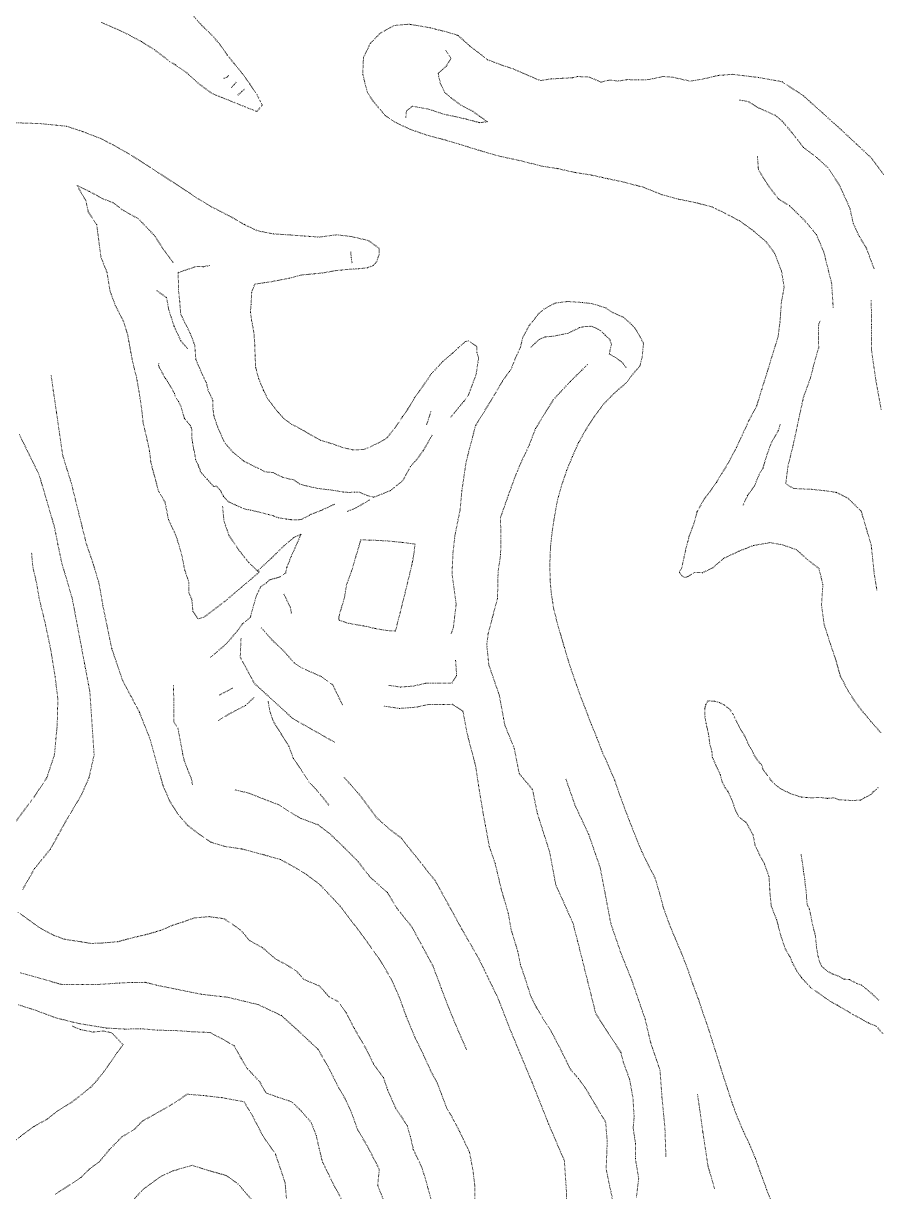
# Model space of a CAD drawing. Extents: x 682410 to 689460, y 7661803 to 7669124.
# Drawn here: x 686345.5 to 686586.2, y 7666439.8 to 7666769.3 of the extents above; entities that cross this region are included whole.
import ezdxf

# ---------------------------------------------------------------- set-up
doc = ezdxf.new("R2010")
doc.units = 0
doc.header["$MEASUREMENT"] = 0
doc.linetypes.add('DOT', pattern=[0.25, 0, -0.25])
doc.layers.add('02 TOE_Line', color=1, linetype='DOT', lineweight=20)

msp = doc.modelspace()

# ---------------------------------------------------------------- linework, layer by layer
at = {"layer": '02 TOE_Line'}
for points in [[(686393.34, 7666771.48, 3969.6), (686395.85, 7666768.69, 3969.56), (686398.65, 7666766, 3969.65), (686400.91, 7666763.39, 3969.65), (686402.98, 7666760.37, 3969.68), (686404.93, 7666757.99, 3969.72), (686407.23, 7666755.2, 3969.86), (686409.36, 7666752.19, 3969.99), (686411.35, 7666749.23, 3970.08), (686412.83, 7666746.27, 3970.12), (686411.37, 7666744.45, 3969.85), (686408.46, 7666745.58, 3969.73), (686405.25, 7666746.89, 3969.34), (686398.71, 7666749.51, 3968.22), (686395.03, 7666752.24, 3967.75), (686391.64, 7666755.29, 3967.32), (686388.32, 7666757.65, 3966.95), (686386.81, 7666758.51, 3966.75), (686382.41, 7666761.91, 3966.8), (686378.79, 7666764.16, 3965.71), (686373.59, 7666766.92, 3965.29), (686367.47, 7666769.62, 3965.02)], [(686588.19, 7666726.72, 3960.28), (686584.7, 7666731.36, 3960.3), (686580.45, 7666735.34, 3960.22), (686576.19, 7666739.32, 3960.14), (686570.89, 7666744.09, 3960.28), (686565.6, 7666748.85, 3960.41), (686559.53, 7666752.86, 3960.49), (686552.85, 7666754.06, 3960.92), (686545.5, 7666754.94, 3961.4), (686541.53, 7666754.63, 3962.34), (686537.05, 7666753.58, 3962.59), (686533.56, 7666753.02, 3962.78), (686528.56, 7666754.15, 3963.05), (686525.93, 7666754.33, 3963.22), (686521.93, 7666753.46, 3963.58), (686518.94, 7666753.35, 3963.72), (686516.03, 7666753.46, 3963.89), (686513.28, 7666753.05, 3964.08), (686510.93, 7666753.34, 3964.2), (686508.4, 7666752.76, 3964.4), (686505.08, 7666754.18, 3964.64), (686501.84, 7666754.31, 3964.86), (686500.42, 7666753.99, 3965.04), (686497.01, 7666753.78, 3965.17), (686494.42, 7666753.66, 3965.46), (686491.34, 7666753.17, 3965.58), (686486.67, 7666755.15, 3965.86), (686483.71, 7666756.48, 3965.96), (686480.46, 7666757.53, 3966.16), (686476.44, 7666759.05, 3966.39), (686473.94, 7666761, 3966.51), (686471.32, 7666763.01, 3966.68), (686468.09, 7666765.93, 3966.84), (686465.18, 7666766.81, 3967.42), (686460.26, 7666768.08, 3967.6), (686454.28, 7666769.08, 3968.07), (686450.09, 7666768.72, 3968.51), (686446.17, 7666766.57, 3969.15), (686443.31, 7666763.62, 3969.65), (686441.41, 7666759.63, 3970), (686441.22, 7666754.94, 3970.45), (686442.53, 7666749.79, 3970.81), (686444.12, 7666747.4, 3971.03), (686447.55, 7666743.31, 3971.38), (686450.3, 7666741.46, 3971.56), (686454.55, 7666739.44, 3972.05), (686459.34, 7666737.77, 3972.47), (686464.12, 7666736.53, 3972.93), (686468.64, 7666735.17, 3973.3), (686474.33, 7666733.41, 3973.88), (686480.36, 7666731.72, 3974.52), (686485.54, 7666730.61, 3974.98), (686491.87, 7666729.02, 3975.65), (686496.23, 7666728.35, 3976.07), (686500.85, 7666727.3, 3976.56), (686505.74, 7666726.53, 3977), (686510.33, 7666725.51, 3977.44), (686514.94, 7666724.53, 3977.89), (686520.34, 7666723.11, 3978.42), (686525.8, 7666720.93, 3978.99), (686530.29, 7666719.73, 3979.24), (686535.2, 7666718.74, 3979.83), (686539.79, 7666717.52, 3980.22), (686543.28, 7666715.84, 3980.43), (686547.4, 7666713.68, 3980.75), (686551.55, 7666710.72, 3981.12), (686555.05, 7666707.67, 3981.54), (686557.44, 7666704.5, 3981.69), (686559.39, 7666699.36, 3981.96), (686560.12, 7666694.89, 3982.09), (686559.34, 7666690.64, 3982.4), (686558.95, 7666685.17, 3982.62), (686558.38, 7666680.81, 3982.72), (686556.49, 7666674.76, 3983.18), (686555.19, 7666670.46, 3983.39), (686553.78, 7666666.02, 3983.72), (686552.37, 7666661.41, 3984.02), (686550.19, 7666657.32, 3984.37), (686548.48, 7666653.58, 3984.55), (686546.59, 7666649.54, 3984.89), (686544.27, 7666645.15, 3985.31), (686542.55, 7666642.37, 3985.5), (686540.99, 7666639.83, 3985.75), (686539.2, 7666637.23, 3986.24), (686537.71, 7666635.37, 3986.46), (686535.55, 7666631.58, 3986.88), (686534.61, 7666628.14, 3987.21), (686533.28, 7666624.57, 3987.57), (686532.31, 7666620.76, 3987.94), (686531.27, 7666615.91, 3988.4), (686530.56, 7666614.42, 3988.56), (686531.13, 7666613.57, 3988.65), (686532.13, 7666613.04, 3988.76), (686533.02, 7666613.31, 3988.95), (686534.84, 7666614.41, 3989.37), (686537.11, 7666614.37, 3989.57), (686539.99, 7666615.77, 3989.77), (686543.1, 7666618.42, 3989.8), (686547.44, 7666620.48, 3990.21), (686551.53, 7666622.06, 3990.31), (686556.11, 7666622.84, 3990.17), (686559.52, 7666622.27, 3990.16), (686563.57, 7666620.86, 3990.34), (686566.86, 7666617.94, 3990.55), (686569.93, 7666615.56, 3990.68), (686571.04, 7666611.04, 3990.75), (686570.66, 7666605.12, 3990.82), (686571.42, 7666599.7, 3990.77), (686573.01, 7666594.77, 3990.92), (686574.63, 7666589.95, 3990.44), (686575.98, 7666585.18, 3990.28), (686578.43, 7666580.54, 3990.23), (686581.21, 7666576.49, 3990.17), (686584.61, 7666572.41, 3990.15), (686587.43, 7666569.21, 3990.35)], [(686464.65, 7666761.76, 3969.81), (686466.11, 7666759.44, 3970.47), (686464.73, 7666757.18, 3970.57), (686462.49, 7666755.22, 3971.13), (686463.07, 7666752.47, 3972.41), (686464.34, 7666749.86, 3972.38), (686466.37, 7666748.14, 3972.5), (686468.93, 7666746.23, 3972.82), (686472.27, 7666744.51, 3973.56), (686474.13, 7666743.12, 3973.53), (686476.43, 7666741.59, 3973.75), (686474.19, 7666741.3, 3973.21), (686470.88, 7666742.19, 3973.2), (686467.22, 7666743.04, 3973.39), (686464.15, 7666743.68, 3972.82), (686459.86, 7666745.1, 3972.59), (686455.2, 7666745.95, 3972.8), (686453.69, 7666744.78, 3972.97), (686453.5, 7666744.23, 3972.87), (686453.38, 7666742.71, 3973.11)], [(686402.02, 7666753.78, 3971.32), (686403.07, 7666754.25, 3971.44), (686403.39, 7666754.72, 3971.43)], [(686405.48, 7666752.69, 3971.15), (686404.93, 7666752.01, 3971.03), (686404.16, 7666751.16, 3970.94)], [(686407.98, 7666750.87, 3970.86), (686407.11, 7666750.1, 3970.74), (686405.93, 7666749.04, 3970.68)], [(686585.52, 7666700.06, 3970.55), (686583.23, 7666706.1, 3970.52), (686581.29, 7666709.26, 3970.48), (686579.58, 7666712.96, 3970.44), (686578.72, 7666717.03, 3970.4), (686577.57, 7666719.58, 3970.06), (686575.72, 7666723.66, 3969.93), (686572.48, 7666728.59, 3970), (686569.28, 7666731.5, 3969.98), (686565.58, 7666734.32, 3970.05), (686562.17, 7666738.67, 3969.98), (686559.57, 7666741.75, 3969.87), (686557.6, 7666743.38, 3969.85), (686552.93, 7666745.44, 3970.31), (686549.96, 7666747.29, 3970.26), (686547.38, 7666747.7, 3970.39)], [(686466.03, 7666658.23, 3972.82), (686469.74, 7666662.7, 3973.1), (686471.07, 7666664.54, 3973.39), (686473.21, 7666670.33, 3974.08), (686473.9, 7666674.95, 3974.49), (686473.44, 7666676.51, 3974.41), (686473.42, 7666678.19, 3974.67), (686471.03, 7666679.78, 3974.63), (686470.15, 7666679.54, 3974.68), (686468.14, 7666677.79, 3974.51), (686466.55, 7666676.29, 3974.48), (686463.78, 7666673.92, 3974.49), (686460.63, 7666670.52, 3974.61), (686457.32, 7666665.75, 3974.37), (686455.81, 7666663.65, 3974.46), (686453.94, 7666660.48, 3974.55), (686452.4, 7666658.3, 3974.8), (686450.44, 7666655.44, 3974.8), (686448.24, 7666652.58, 3974.73), (686447.47, 7666651.97, 3974.82), (686444.67, 7666650.48, 3975.03), (686441.53, 7666649.09, 3975.11), (686438.36, 7666649.04, 3975.08), (686435.56, 7666649.66, 3975.28), (686432.54, 7666650.74, 3975.05), (686429.4, 7666651.68, 3975.06), (686426.58, 7666653.22, 3975.05), (686424.32, 7666654.55, 3975.04), (686421.22, 7666656.21, 3975.19), (686418.91, 7666657.9, 3975.25), (686417.35, 7666659.6, 3975.2), (686414.35, 7666663.49, 3975.15), (686413.2, 7666665.83, 3975.29), (686411.82, 7666669.23, 3975.42), (686410.99, 7666672.34, 3975.61), (686410.84, 7666675.6, 3975.42), (686410.75, 7666678.75, 3975.48), (686410.51, 7666682.02, 3975.38), (686409.86, 7666685.55, 3975.3), (686409.53, 7666687.82, 3975.52), (686409.7, 7666690.13, 3975.46), (686409.88, 7666693.51, 3975.51), (686410.74, 7666695.77, 3975.67), (686413.61, 7666696.18, 3975.43), (686415.67, 7666696.49, 3975.26), (686417.97, 7666696.95, 3975.07), (686420.57, 7666697.45, 3974.81), (686423.84, 7666698.33, 3974.66), (686426.16, 7666698.54, 3974.42), (686429.97, 7666698.93, 3974.17), (686433.43, 7666699.55, 3974.07), (686436.99, 7666699.93, 3973.85), (686439.99, 7666700.1, 3973.78), (686442.56, 7666700.37, 3973.51), (686444.26, 7666701.08, 3973.45), (686445.16, 7666702.17, 3973.73), (686445.82, 7666704.12, 3973.52), (686445.83, 7666705.85, 3973.44), (686442.76, 7666708.08, 3973), (686438.06, 7666709.17, 3972.5), (686433.88, 7666709.68, 3972.14), (686429.03, 7666709.03, 3971.63), (686424.67, 7666709.34, 3971.29), (686420.69, 7666709.63, 3971), (686415.91, 7666709.94, 3970.65), (686411.41, 7666710.84, 3970.26), (686407.71, 7666712.62, 3970.04), (686404.27, 7666714.62, 3969.79), (686398.33, 7666717.68, 3969.18), (686394.72, 7666719.87, 3968.89), (686389.83, 7666723.12, 3968.31), (686386.34, 7666725.38, 3967.97), (686381.14, 7666728.78, 3967.33), (686376.33, 7666731.85, 3966.56), (686371.8, 7666734.47, 3966), (686367.52, 7666736.74, 3965.56), (686362.15, 7666738.81, 3964.96), (686357.64, 7666740.3, 3964.44), (686350.25, 7666741.04, 3963.58), (686343.52, 7666741.27, 3962.66)], [(686552.59, 7666731.85, 3979.89), (686552.85, 7666728.05, 3980.06), (686555.49, 7666723.76, 3980.28), (686558.53, 7666719.8, 3980.49), (686561.67, 7666717.85, 3980.49), (686565.72, 7666713.89, 3980.57), (686569.2, 7666709.77, 3980.59), (686571.31, 7666704.81, 3981.05), (686573.52, 7666695.94, 3981.16), (686573.95, 7666689.21, 3981.12)], [(686387.71, 7666701.88, 3965.44), (686385, 7666705.55, 3965.28), (686382.5, 7666709.39, 3964.74), (686377.95, 7666714.17, 3963.17), (686373.36, 7666716.71, 3961.74), (686370.82, 7666718.73, 3960.89), (686367.89, 7666719.83, 3961.33), (686364.06, 7666721.93, 3961.71), (686360.61, 7666723.55, 3962.14), (686363.09, 7666719.31, 3961.77), (686363.76, 7666716.17, 3961.21), (686366.14, 7666712.57, 3960.99), (686367.34, 7666703.44, 3961.73), (686369.06, 7666699.01, 3962.59), (686369.91, 7666693.79, 3962.72), (686371.39, 7666689.78, 3962.82), (686373.79, 7666685.11, 3963.55), (686374.91, 7666681.35, 3964.22), (686376.23, 7666674.03, 3964.47), (686377.41, 7666669.32, 3964.68), (686378.2, 7666664.76, 3965.52), (686378.83, 7666660.55, 3965.1), (686379.26, 7666656.53, 3965.8), (686380.19, 7666652.73, 3965.83), (686381.07, 7666648.56, 3965.65), (686381.47, 7666645.21, 3966.08), (686382.6, 7666641.09, 3965.82), (686383.59, 7666637.35, 3966.07), (686385.42, 7666634.28, 3965.13), (686386.39, 7666629.38, 3964.75), (686388.58, 7666624.66, 3965.14), (686390.09, 7666619.6, 3965.53), (686391.01, 7666615.01, 3965.19), (686392.15, 7666611.68, 3964.63), (686392.1, 7666608.89, 3964.55), (686393, 7666606.74, 3964.79), (686393.29, 7666603.54, 3965.07), (686394.69, 7666601.38, 3965.3), (686396.42, 7666601.79, 3965.35), (686402.14, 7666606.18, 3965.79), (686402.13, 7666606.14, 3965.79), (686407.06, 7666610.31, 3966.24), (686411.95, 7666614.5, 3966.86), (686411.52, 7666614.85, 3965.97), (686415.58, 7666618.59, 3966.29), (686418.62, 7666621.61, 3966.54), (686421.65, 7666624.22, 3966.77), (686423.8, 7666625.22, 3966.91)], [(686438.19, 7666701.79, 3974.8), (686437.95, 7666703.4, 3974.44), (686437.82, 7666705.01, 3974.21)], [(686397.97, 7666701.04, 3970.51), (686396.33, 7666700.68, 3969.65), (686394.18, 7666700.73, 3968.41), (686391.42, 7666699.8, 3967.02), (686389.15, 7666699, 3965.86), (686389.22, 7666694.14, 3965.9), (686389.53, 7666691.26, 3966.22), (686389.86, 7666687.25, 3966.22), (686392.61, 7666681.7, 3967.11), (686393.82, 7666678.49, 3967.64), (686394.12, 7666674.5, 3968.01), (686395.93, 7666670.28, 3969.06), (686397.1, 7666667.93, 3969.6), (686397.54, 7666665.91, 3969.7), (686398.92, 7666662.99, 3969.27), (686398.96, 7666660.59, 3969.16), (686399.2, 7666658.62, 3969.02), (686400.26, 7666655.51, 3968.69), (686402.17, 7666651.13, 3968.38), (686404.5, 7666648.45, 3968.33), (686407.58, 7666645.88, 3968.49), (686410.45, 7666644.42, 3968.77), (686412.63, 7666643.4, 3968.92), (686413.62, 7666642.84, 3968.81), (686415.98, 7666642.59, 3969.14), (686418.54, 7666641.29, 3969.25), (686421.86, 7666640.49, 3969.48), (686423.47, 7666639.34, 3969.67), (686425.39, 7666638.84, 3969.86), (686428.54, 7666638.14, 3970.26), (686432.95, 7666637.59, 3971.08), (686435.89, 7666637.11, 3972.04), (686437.38, 7666637.01, 3972.44), (686439.02, 7666637.07, 3972.93), (686440.23, 7666637.1, 3973.34), (686442.47, 7666636.11, 3973.2), (686444.33, 7666635.65, 3972.41), (686449.06, 7666637.53, 3972.29), (686452.57, 7666640.42, 3972.17), (686454.66, 7666644.3, 3972.06), (686456.53, 7666646.41, 3971.93), (686458.3, 7666648.86, 3971.96), (686459.52, 7666650.91, 3972.1), (686460.83, 7666653.25, 3972.29)], [(686383.12, 7666693.92, 3964.56), (686385.87, 7666691.96, 3965.45), (686386.45, 7666688.65, 3965.56), (686388.01, 7666683.79, 3965.78), (686389.9, 7666679.74, 3966.29), (686391.93, 7666677.4, 3967.14)], [(686556.61, 7666436.64, 4006.41), (686555.17, 7666440.4, 4006.05), (686553.57, 7666444.78, 4005.62), (686552.03, 7666449.09, 4005.14), (686550.35, 7666453.14, 4004.67), (686548.57, 7666456.88, 4004.23), (686546.78, 7666461.11, 4003.79), (686545.41, 7666464.91, 4003.4), (686544.04, 7666469.05, 4003), (686542.63, 7666473.39, 4002.6), (686541.35, 7666477.52, 4002.24), (686539.97, 7666481.86, 4001.86), (686538.63, 7666486.15, 4001.52), (686537.22, 7666490.19, 4001.07), (686535.86, 7666494.26, 4000.67), (686534.32, 7666498.42, 4000.22), (686532.83, 7666502.74, 3999.79), (686531.16, 7666507.01, 3999.3), (686529.32, 7666511.34, 3998.74), (686527.58, 7666515.62, 3998.21), (686526.04, 7666519.89, 3997.67), (686525, 7666523.87, 3997.3), (686523.72, 7666528.18, 3996.87), (686521.67, 7666532.16, 3996.36), (686519.88, 7666535.84, 3995.93), (686518.16, 7666540.06, 3995.39), (686516.45, 7666544.39, 3994.86), (686515, 7666548.21, 3994.42), (686513.61, 7666552.02, 3994.02), (686512.3, 7666555.84, 3993.62), (686510.53, 7666559.97, 3993.22), (686508.69, 7666564.05, 3992.79), (686507.23, 7666567.91, 3992.46), (686505.67, 7666571.67, 3992.09), (686504.18, 7666575.61, 3991.68), (686502.65, 7666579.57, 3991.26), (686501.25, 7666583.53, 3990.93), (686499.75, 7666587.82, 3990.59), (686498.42, 7666592.21, 3990.26), (686497.26, 7666596.18, 3989.89), (686496.1, 7666600.18, 3989.53), (686495.1, 7666604.18, 3989.19), (686494.43, 7666608.34, 3988.83), (686494.07, 7666612.4, 3988.5), (686494.02, 7666617.04, 3988.08), (686494.19, 7666621.69, 3987.75), (686494.64, 7666625.83, 3987.46), (686495.29, 7666630.07, 3987.13), (686496.08, 7666634.46, 3986.75), (686497.26, 7666638.79, 3986.36), (686498.75, 7666643.18, 3985.93), (686500.37, 7666647.16, 3985.53), (686502.13, 7666651.09, 3985.12), (686504.09, 7666654.59, 3984.83), (686506.52, 7666658.35, 3984.48), (686509.29, 7666662.06, 3984.05), (686512.45, 7666665.25, 3983.73), (686515.89, 7666668.18, 3983.37), (686516.98, 7666669.86, 3983.03), (686519.42, 7666672.7, 3982.41), (686520.05, 7666675.01, 3982.01), (686520.43, 7666679.07, 3981.34), (686519.48, 7666680.86, 3981), (686518.1, 7666683.24, 3980.54), (686516.66, 7666684.76, 3980.19), (686514.73, 7666686.41, 3979.87), (686511.6, 7666687.81, 3979.44), (686509.77, 7666689.03, 3979.16), (686506.1, 7666690.24, 3978.67), (686503.11, 7666690.58, 3978.29), (686499.1, 7666690.87, 3977.79), (686495.52, 7666690.43, 3977.34), (686492.43, 7666688.77, 3976.9), (686490.94, 7666687.53, 3976.66), (686488.17, 7666684.06, 3976.11), (686486.4, 7666680.77, 3975.64), (686485.69, 7666677.95, 3975.66), (686484.24, 7666674.73, 3975.21), (686483.2, 7666672.1, 3975.15), (686482.58, 7666671.1, 3974.58), (686480.6, 7666668.33, 3974.48), (686477.6, 7666663.24, 3973.75), (686473.05, 7666655.87, 3972.6), (686470.37, 7666645.61, 3972.42), (686469.19, 7666637.49, 3972.66), (686468.67, 7666631.99, 3972.32), (686467.23, 7666624.94, 3972.57), (686466.65, 7666619.73, 3972.5), (686466.41, 7666614.03, 3972.75), (686466.97, 7666609.86, 3972.61), (686467.57, 7666605.51, 3972.72), (686466.79, 7666598.87, 3972.62), (686466.11, 7666597.01, 3972.57)], [(686587.49, 7666660.44, 3971.05), (686585.98, 7666668.73, 3971.18), (686584.76, 7666677.2, 3971.4), (686584.79, 7666684.39, 3971.88), (686584.68, 7666691.12, 3972.1)], [(686488.63, 7666677.96, 3976.47), (686491.01, 7666680.18, 3976.52), (686492.74, 7666680.88, 3976.34), (686495.13, 7666681.09, 3976.52), (686499.18, 7666681.92, 3977.46), (686502.48, 7666683.54, 3978.23), (686503.93, 7666683.79, 3978.82), (686505.6, 7666683.88, 3979.58), (686506.8, 7666683.46, 3980.11), (686508.3, 7666682.68, 3980.58), (686509.72, 7666681.28, 3981.15), (686510.96, 7666680.08, 3982.16), (686511.38, 7666678.79, 3982.77), (686510.76, 7666676.08, 3983.21), (686512.13, 7666675.3, 3983.85), (686514.38, 7666673.74, 3984.23), (686515.51, 7666672.29, 3984.43)], [(686586.28, 7666609.45, 3980.09), (686585.55, 7666613.92, 3980.06), (686585.12, 7666618.01, 3980.07), (686584.7, 7666622.09, 3980.07), (686583.28, 7666626.89, 3980.06), (686581.87, 7666631.69, 3980.05), (686578.15, 7666635.37, 3978.74), (686574.83, 7666637.03, 3979.22), (686571.46, 7666637.5, 3980.25), (686567.72, 7666637.9, 3980.79), (686565.49, 7666637.98, 3981.31), (686562.72, 7666638.13, 3981.88), (686560.56, 7666639.44, 3981.79), (686561.19, 7666644.36, 3981.71), (686562.64, 7666650.3, 3981.6), (686563.47, 7666654.11, 3981.41), (686564.69, 7666659.81, 3981.37), (686565.57, 7666663.85, 3981.29), (686567.57, 7666669.38, 3981.62), (686568.56, 7666673.36, 3981.43), (686569.86, 7666677.83, 3981.57), (686569.84, 7666681.41, 3981.47), (686569.83, 7666684.19, 3981.56), (686570.32, 7666685.53, 3981.53)], [(686383.65, 7666673.34, 3963.42), (686383.62, 7666672.88, 3963.33), (686383.78, 7666672.27, 3963.35), (686385.53, 7666669.15, 3964.14), (686385.64, 7666669.02, 3964.17), (686386.1, 7666668.33, 3964.28), (686386.43, 7666667.78, 3964.33), (686387.74, 7666665.59, 3964.54), (686388.11, 7666664.89, 3964.61), (686388.26, 7666664.24, 3964.54), (686388.27, 7666664.22, 3964.54), (686389.26, 7666662.61, 3964.79), (686389.68, 7666661.71, 3964.93), (686389.98, 7666661.13, 3965.03), (686390.17, 7666660.46, 3965.05), (686390.74, 7666658.5, 3965.1), (686390.87, 7666658.03, 3965.1), (686390.93, 7666657.88, 3965.1), (686392.49, 7666655.94, 3965.56), (686392.62, 7666655.78, 3965.6), (686392.78, 7666655.36, 3965.58), (686392.96, 7666654.79, 3965.53), (686392.95, 7666652.63, 3965.38), (686393.05, 7666652.02, 3965.4), (686393.18, 7666651.14, 3965.44), (686393.5, 7666649.24, 3965.52), (686393.7, 7666648.56, 3965.61), (686393.71, 7666648.5, 3965.61), (686394.08, 7666646.17, 3965.69), (686394.77, 7666644.77, 3965.73), (686394.8, 7666644.69, 3965.73), (686395.01, 7666644.09, 3965.69), (686395.31, 7666643.54, 3965.72), (686395.34, 7666643.23, 3965.65), (686395.37, 7666642.88, 3965.57), (686397.36, 7666640.67, 3966.21), (686399.06, 7666638.78, 3966.76), (686399.3, 7666638.71, 3966.81), (686399.99, 7666638.82, 3967.14), (686400.17, 7666638.6, 3967.08), (686401.1, 7666637.47, 3966.75), (686401.39, 7666636.94, 3966.64), (686401.7, 7666636.32, 3966.5), (686401.95, 7666635.82, 3966.39), (686403.42, 7666634.31, 3966.41), (686403.48, 7666634.28, 3966.42), (686404.48, 7666633.84, 3966.49), (686405.2, 7666633.5, 3966.52), (686405.64, 7666633.3, 3966.55), (686407.46, 7666632.49, 3966.66), (686407.72, 7666632.37, 3966.68), (686409.62, 7666631.99, 3966.8), (686409.67, 7666631.98, 3966.8), (686410.85, 7666631.73, 3966.86), (686411.7, 7666631.53, 3966.9), (686412.07, 7666631.45, 3966.92), (686413.81, 7666630.98, 3967), (686414.6, 7666630.77, 3967.04), (686415.3, 7666630.58, 3967.06), (686416, 7666630.39, 3967.1), (686417.33, 7666629.87, 3967.15), (686417.41, 7666629.86, 3967.15), (686417.56, 7666629.83, 3967.15), (686419.71, 7666629.51, 3967.25), (686420.95, 7666629.33, 3967.31), (686421.13, 7666629.29, 3967.31), (686422.6, 7666629.24, 3967.5), (686423.9, 7666629.39, 3967.69), (686426.21, 7666630.57, 3968.72), (686426.48, 7666630.79, 3968.91), (686426.55, 7666630.82, 3968.93), (686428.56, 7666631.55, 3969.6), (686429.47, 7666631.94, 3969.9), (686429.87, 7666632.1, 3970.01), (686432.84, 7666633.51, 3971.06), (686433.44, 7666633.76, 3971.24)], [(686504.64, 7666673.08, 3980.41), (686499.79, 7666668.32, 3980.67), (686494.99, 7666663.16, 3980.94), (686489.96, 7666655.01, 3980.88), (686488.17, 7666650.3, 3980.85), (686486.08, 7666645.89, 3980.83), (686484.37, 7666641.91, 3980.69), (686482.27, 7666636.14, 3980.5), (686480.08, 7666629.91, 3980.3), (686480.18, 7666625.29, 3980.33), (686480.12, 7666619.49, 3980.5), (686479.4, 7666614.64, 3980.65), (686479.24, 7666607.1, 3980.52), (686476.61, 7666597.26, 3980.26), (686476.2, 7666594.11, 3979.93), (686476.8, 7666588.3, 3979.91), (686479.75, 7666579.83, 3980.23), (686481.3, 7666571.37, 3980.1), (686483.96, 7666564.82, 3980.18), (686485.36, 7666557.73, 3979.91), (686489.12, 7666553.19, 3980.49), (686490.49, 7666546.45, 3980.57), (686492.22, 7666541.03, 3980.78), (686493.95, 7666535.6, 3980.99), (686495.68, 7666526.33, 3980.77), (686498.11, 7666520.9, 3980.66), (686500.55, 7666515.48, 3980.56), (686501.89, 7666510.21, 3980.72), (686503.22, 7666504.94, 3980.87), (686505.1, 7666497.44, 3980.9), (686506.98, 7666489.94, 3980.92), (686510.53, 7666484.47, 3980.86), (686514.07, 7666479, 3980.79), (686514.74, 7666476.3, 3980.28), (686516.52, 7666471.41, 3980.49), (686517.45, 7666466.23, 3980.49), (686517.78, 7666460.9, 3980.5), (686517.53, 7666457.71, 3980.6), (686518.16, 7666453.41, 3980.73), (686518.14, 7666449.11, 3981.03), (686519.08, 7666443.55, 3981.13), (686518.43, 7666438.22, 3981.24)], [(686472.81, 7666435.77, 3940.13), (686472.84, 7666441.39, 3940.25), (686472.29, 7666445.94, 3940.29), (686471.34, 7666450.89, 3940.38), (686468.54, 7666456.76, 3940.24), (686466.4, 7666460.83, 3940.37), (686464.87, 7666463.43, 3940.45), (686463.88, 7666466.06, 3940.55), (686462.24, 7666470.46, 3940.55), (686460.44, 7666473.73, 3940.69), (686458.39, 7666478.3, 3940.66), (686455.97, 7666483.24, 3940.52), (686453.45, 7666489.28, 3940.32), (686451.68, 7666494.21, 3940.36), (686449.32, 7666499.59, 3940.31), (686446.23, 7666504.91, 3940.23), (686442.63, 7666509.95, 3940.23), (686438.98, 7666514.9, 3940.16), (686434.84, 7666520.33, 3940.23), (686428.85, 7666526.66, 3940.18), (686425.2, 7666529.35, 3940.24), (686421.76, 7666531.39, 3940.3), (686418.05, 7666533.46, 3940.29), (686415.55, 7666534.13, 3940.29), (686413.27, 7666534.81, 3940.88), (686407.05, 7666536.45, 3941.06), (686402.23, 7666537.17, 3941.18), (686398.33, 7666538.36, 3941.3), (686394.17, 7666541.23, 3941.3), (686391.72, 7666543.19, 3940.85), (686388.99, 7666546.36, 3940.73), (686386.72, 7666550, 3940.61), (686384.88, 7666554.31, 3940.42), (686383.5, 7666559.08, 3940.22), (686382.37, 7666563.22, 3940.21), (686381.24, 7666567.35, 3940.19), (686378.2, 7666575.01, 3940.87), (686375.84, 7666579.45, 3941.08), (686373.49, 7666583.89, 3941.29), (686371.93, 7666588.45, 3941.46), (686370.38, 7666593.01, 3941.62), (686369.13, 7666599.05, 3942.01), (686367.89, 7666605.1, 3942.4), (686366.81, 7666611.35, 3942.41), (686365.02, 7666617.3, 3942.41), (686363.2, 7666622.63, 3942.24), (686361.91, 7666627.78, 3942.06), (686360.47, 7666633.63, 3941.88), (686359.03, 7666639.47, 3941.7), (686357.79, 7666643.44, 3941.62), (686356.56, 7666647.4, 3941.54), (686355.46, 7666655, 3942.13), (686354.36, 7666662.59, 3942.71), (686353.26, 7666670.18, 3943.3)], [(686460.44, 7666659.79, 3972.6), (686459.22, 7666656.08, 3973.3)], [(686548.52, 7666633.39, 3984.87), (686549.79, 7666636.14, 3984.68), (686551.77, 7666638.91, 3984.4), (686552.97, 7666641.9, 3984.3), (686554.13, 7666643.81, 3984.42), (686555.23, 7666647.61, 3984.48), (686556.48, 7666650.95, 3984.5), (686558.49, 7666654.5, 3984.46), (686559.03, 7666656.47, 3984.61)], [(686344.33, 7666653.33, 3930.11), (686347.12, 7666647.64, 3930.11), (686349.92, 7666641.94, 3930.12), (686352.03, 7666634.73, 3930.12), (686354.15, 7666627.53, 3930.13), (686355.22, 7666622.29, 3930.13), (686356.3, 7666617.06, 3930.13), (686357.77, 7666612.11, 3930.14), (686359.23, 7666607.16, 3930.14), (686360.48, 7666600.56, 3930.13), (686361.73, 7666593.96, 3930.12), (686362.98, 7666587.35, 3930.11), (686364.22, 7666580.75, 3930.1), (686364.62, 7666574.83, 3930.09), (686365.02, 7666568.9, 3930.08), (686365.42, 7666562.98, 3930.07), (686363.99, 7666556.6, 3930.07), (686361.69, 7666551.43, 3930.11), (686359.48, 7666547.71, 3930.14), (686357.28, 7666543.99, 3930.17), (686355.19, 7666540.2, 3930.2), (686353.1, 7666536.41, 3930.23), (686348.61, 7666530.91, 3930.28), (686345.2, 7666524.93, 3930.33)], [(686436.9, 7666631.65, 3972.42), (686439.46, 7666632.72, 3972.56), (686443.12, 7666634.9, 3972.45)], [(686401.66, 7666633.08, 3966.31), (686402.07, 7666628.89, 3966.06), (686403.51, 7666624.77, 3966.06), (686406.58, 7666620.32, 3965.98), (686409.06, 7666617.23, 3965.92), (686411.52, 7666614.85, 3965.97)], [(686423.8, 7666625.22, 3966.91), (686421.02, 7666618.94, 3966.83), (686419.76, 7666615.79, 3966.88), (686419.47, 7666614.31, 3966.95), (686417.86, 7666613.17, 3966.96), (686414.92, 7666612.34, 3967.69), (686414.01, 7666611.46, 3967.78), (686412.5, 7666610.49, 3967.72), (686411.12, 7666607.76, 3966.81), (686410.77, 7666606.43, 3966.17), (686410.1, 7666604.11, 3965.13), (686409.52, 7666601.78, 3964.23), (686407.26, 7666599.94, 3964.04), (686406.2, 7666598.41, 3963.84), (686402.85, 7666594.42, 3963.22), (686398.3, 7666590.5, 3962.55)], [(686301.61, 7666527.54, 3919.73), (686311.21, 7666531.36, 3920.39), (686313.91, 7666531.61, 3920.25), (686320.45, 7666533.21, 3920.38), (686323.62, 7666533.34, 3920.45), (686329.49, 7666535.53, 3920.61), (686333.37, 7666538.03, 3920.73), (686338.08, 7666540.66, 3920.88), (686342.35, 7666542.86, 3921.01), (686348.51, 7666551.15, 3920.72), (686352.08, 7666556.55, 3920.68), (686354.23, 7666563.02, 3920.66), (686355.01, 7666571.46, 3920.63), (686355.18, 7666578.77, 3920.57), (686354.4, 7666585.12, 3920.88), (686353.13, 7666592.92, 3921.03), (686351.6, 7666600.18, 3921.1), (686349.93, 7666607.01, 3920.88), (686349.17, 7666611.53, 3921.07), (686348.13, 7666615.91, 3921.25), (686347.79, 7666619.83, 3921.31)], [(686421.07, 7666602.93, 3969.88), (686420.84, 7666604.44, 3969.21), (686418.92, 7666608.44, 3968.04)], [(686435.48, 7666577.12, 3966.6), (686432.73, 7666582.74, 3966.58), (686429.52, 7666585.05, 3966.22), (686424.07, 7666587.5, 3965.53), (686421.83, 7666588.93, 3965.28), (686419.03, 7666592.16, 3964.85), (686415.67, 7666595.36, 3964.46), (686412.56, 7666598.85, 3964.11)], [(686433.25, 7666566.55, 3961.97), (686421.46, 7666573.23, 3962), (686410.61, 7666583.17, 3962.39), (686406.65, 7666590.56, 3963.18), (686406.88, 7666596.05, 3963.7)], [(686448.62, 7666582.59, 3970.76), (686451.82, 7666582.11, 3970.75), (686455.42, 7666582.38, 3970.75), (686459.06, 7666583.19, 3970.74), (686463.17, 7666583.17, 3970.73), (686466.36, 7666583.24, 3970.72), (686467.7, 7666585.36, 3970.83), (686467.42, 7666589.68, 3970.79)], [(686387.86, 7666582.52, 3950.14), (686387.87, 7666572.3, 3950.04), (686389.07, 7666570.47, 3949.92), (686390.4, 7666563.38, 3949.97), (686390.82, 7666561.43, 3949.96), (686392.03, 7666558.23, 3949.89), (686392.81, 7666556.42, 3949.98), (686393.22, 7666554.37, 3950.1)], [(686404.58, 7666581.84, 3961.46), (686400.75, 7666579.85, 3961.33)], [(686400.48, 7666572.67, 3960.53), (686403.69, 7666574.62, 3960.69), (686408.13, 7666576.92, 3960.79), (686410.67, 7666579.27, 3961.01)], [(686414.51, 7666578.16, 3961.36), (686415, 7666575.28, 3960.86), (686416.03, 7666572.28, 3960.39), (686418.23, 7666568.83, 3959.91), (686420.41, 7666565.32, 3959.4), (686421.63, 7666561.99, 3958.95), (686423.91, 7666558.65, 3958.57), (686426.16, 7666555.13, 3958.08), (686427.37, 7666553.99, 3957.45), (686429.84, 7666551.11, 3957.24), (686431.75, 7666548.67, 3956.72)], [(686511.91, 7666436.51, 3971.75), (686509.89, 7666446.13, 3971.57), (686510.2, 7666453.86, 3971.74), (686509.75, 7666459.39, 3971.8), (686507.05, 7666463.93, 3971.51), (686504.36, 7666468.48, 3971.21), (686502.08, 7666471.67, 3971.4), (686499.75, 7666474.38, 3971.47), (686497, 7666480, 3971.58), (686494.31, 7666485.12, 3971.11), (686492.03, 7666488.73, 3970.76), (686490.1, 7666491.95, 3970.45), (686488.59, 7666495, 3970.17), (686486.9, 7666500.35, 3970.45), (686485.68, 7666503.85, 3970.63), (686484.98, 7666507.49, 3970.82), (686483.09, 7666513.65, 3971.14), (686482.27, 7666518.31, 3971.19), (686480.32, 7666524.98, 3971.26), (686478.59, 7666532.32, 3971.35), (686476.92, 7666537.16, 3970.69), (686475.21, 7666546.34, 3970.78), (686474, 7666553.6, 3970.56), (686473.07, 7666559.84, 3970.79), (686470.66, 7666569.01, 3970.66), (686469.49, 7666575.33, 3970.74), (686466.5, 7666577.24, 3970.35), (686463.22, 7666577.17, 3970.18), (686459.7, 7666577.19, 3970.11), (686456.3, 7666576.43, 3970.12), (686451.6, 7666576.08, 3970.13), (686447.04, 7666576.75, 3970.01)], [(686586.66, 7666553.76, 3990.54), (686585.25, 7666552.53, 3990.61), (686584.58, 7666551.77, 3990.74), (686582.86, 7666550.95, 3990.63), (686581.71, 7666550.21, 3990.57), (686579.29, 7666550.11, 3990.58), (686577.47, 7666550.21, 3990.52), (686575.58, 7666550.33, 3990.47), (686574.17, 7666550.88, 3990.48), (686572.37, 7666550.71, 3990.41), (686569.92, 7666551, 3990.49), (686567.87, 7666550.85, 3990.43), (686564.97, 7666551.08, 3990.73), (686562.36, 7666551.86, 3990.59), (686560.95, 7666552.54, 3990.46), (686559.07, 7666553.43, 3990.46), (686557.63, 7666554.56, 3990.43), (686556.36, 7666555.89, 3990.45), (686555.42, 7666557.19, 3990.47), (686554.18, 7666558.84, 3990.76), (686553.76, 7666560.18, 3990.67), (686552.8, 7666561.17, 3990.79), (686551.8, 7666562.61, 3990.92), (686551.1, 7666564.08, 3990.9), (686549.87, 7666566.26, 3991.03), (686549.02, 7666568.28, 3991.09), (686548.05, 7666569.78, 3991.24), (686547.47, 7666570.86, 3991.37), (686546.55, 7666572.69, 3991.41), (686545.57, 7666574.7, 3991.52), (686544.8, 7666575.83, 3991.66), (686543.3, 7666577.01, 3992.07), (686541.87, 7666577.72, 3992.3), (686540.33, 7666578.15, 3992.41), (686538.68, 7666578.2, 3992.53), (686537.98, 7666577.09, 3992.63), (686537.71, 7666576.11, 3992.78), (686537.72, 7666574.03, 3993.2), (686538.09, 7666571.79, 3993.49), (686538.59, 7666569.73, 3993.85), (686538.88, 7666568.15, 3994), (686539.13, 7666566.08, 3994.06), (686539.75, 7666563.87, 3994.28), (686539.86, 7666562.28, 3994.44), (686540.45, 7666561.02, 3994.57), (686540.98, 7666559.76, 3994.69), (686542.09, 7666557.48, 3995), (686542.58, 7666555.46, 3995.18), (686543.5, 7666553.64, 3995.35), (686544.24, 7666552.68, 3995.64), (686545.41, 7666550.23, 3996.07), (686546.36, 7666547.37, 3996.43), (686547.29, 7666545.54, 3996.77), (686549.37, 7666543.94, 3997.34), (686551.33, 7666540.46, 3997.58), (686551.89, 7666537.62, 3997.79), (686553.17, 7666534.76, 3998.29), (686554.5, 7666532.38, 3998.64), (686555.88, 7666528.55, 3998.97), (686556.08, 7666524.31, 3998.94), (686556.5, 7666520.26, 3999.15), (686558.01, 7666516.46, 3999.84), (686559.2, 7666511.9, 4000.15), (686560.42, 7666508.29, 4000.86), (686561.69, 7666506.12, 4000.92), (686562.44, 7666504.38, 4001.02), (686563.73, 7666501.96, 4001.41), (686565.05, 7666500.11, 4001.85), (686567.6, 7666497.34, 4002.31), (686570.58, 7666495.24, 4002.54), (686573.17, 7666493.45, 4002.65), (686575.16, 7666492.35, 4002.86), (686579.41, 7666489.84, 4002.85), (686583.88, 7666487.36, 4003.08), (686586.09, 7666486.47, 4003.72), (686588.07, 7666484.2, 4003.73)], [(686435.94, 7666556.68, 3961.05), (686440.56, 7666551.43, 3960.75), (686445.21, 7666545.18, 3960.38), (686448.6, 7666542.16, 3960.15), (686452.14, 7666539.45, 3960.16), (686454.69, 7666536.2, 3960.26), (686461.71, 7666527.42, 3960.27), (686469.22, 7666513.74, 3960.19), (686473.98, 7666505.48, 3959.91), (686479.34, 7666494.44, 3960.43), (686483.02, 7666484.95, 3960.34), (686489, 7666470.6, 3960.61), (686493.72, 7666458.71, 3960.95), (686498.11, 7666448.51, 3960.07), (686498.67, 7666440.05, 3960.02), (686498.64, 7666429.85, 3959.95)], [(686526.75, 7666449.6, 3990.21), (686526.48, 7666457.63, 3990.2), (686525.65, 7666466.4, 3990.3), (686525.08, 7666474.08, 3989.93), (686522.46, 7666481.73, 3989.8), (686520.91, 7666488.39, 3989.96), (686517.12, 7666499.42, 3989.9), (686514.12, 7666506.9, 3991.13), (686511.19, 7666515.48, 3991.68), (686509.57, 7666524.04, 3991.34), (686508.22, 7666531.13, 3991.19), (686504.98, 7666540.51, 3991.04), (686501.13, 7666548.74, 3990.5), (686498.48, 7666556.28, 3990.93)], [(686470.51, 7666479.83, 3949.95), (686468.12, 7666485.26, 3950.14), (686465.59, 7666491.3, 3950.32), (686463.41, 7666497.05, 3950.42), (686461.05, 7666503.36, 3950.51), (686458.16, 7666508.74, 3950.43), (686455.11, 7666514.39, 3950.57), (686450.93, 7666519.63, 3950.45), (686448.17, 7666524.14, 3950.75), (686443.22, 7666528.56, 3950.46), (686439.91, 7666532.87, 3950.56), (686435.88, 7666536.93, 3950.71), (686432.08, 7666540.58, 3950.69), (686428.65, 7666543.23, 3950.71), (686423.35, 7666545.22, 3950.59), (686417.47, 7666548.92, 3950.65), (686412.81, 7666550.7, 3950.74), (686409.09, 7666552.18, 3950.92), (686405.18, 7666553.1, 3951.07)], [(686586.83, 7666493.81, 4002.83), (686584.93, 7666495.55, 4002.57), (686583.9, 7666496.45, 4002.48), (686581.92, 7666498.06, 4002.43), (686580.48, 7666498.56, 4002.22), (686578.59, 7666499.58, 4002.18), (686576.93, 7666499.75, 4002.1), (686574.83, 7666500.85, 4002.08), (686573.69, 7666501.19, 4002.05), (686572.4, 7666501.91, 4002.02), (686570.78, 7666503.3, 4001.98), (686570.22, 7666504.35, 4001.85), (686569.69, 7666506.08, 4001.67), (686569.28, 7666508.56, 4001.76), (686568.92, 7666512.05, 4001.79), (686568.09, 7666515.17, 4001.46), (686567.6, 7666517.87, 4001.46), (686567.25, 7666519.47, 4001.56), (686566.63, 7666520.71, 4001.51), (686566.46, 7666522.54, 4001.34), (686566.31, 7666524.66, 4001.24), (686566.06, 7666526.34, 4001.21), (686565.95, 7666527.82, 4001.05), (686565.58, 7666530.09, 4001.25), (686565.28, 7666532.48, 4001.41), (686564.84, 7666535.2, 4001.83)], [(686343.95, 7666518.58, 3931.09), (686349.88, 7666514.3, 3930.71), (686353.91, 7666512.12, 3930.73), (686357.13, 7666510.95, 3930.7), (686361.46, 7666510.3, 3930.66), (686364.53, 7666509.79, 3930.62), (686367.36, 7666509.88, 3930.59), (686372.13, 7666510.29, 3930.54), (686375.14, 7666511.1, 3930.56), (686377.71, 7666511.73, 3930.54), (686379.94, 7666512.25, 3930.53), (686384.16, 7666513.45, 3930.5), (686387.58, 7666514.93, 3930.48), (686390.43, 7666515.83, 3930.48), (686393.63, 7666516.97, 3930.49), (686397.84, 7666517.35, 3930.5), (686402.01, 7666516.79, 3930.52), (686405.21, 7666514.66, 3930.55), (686407.14, 7666513.17, 3930.56), (686409.18, 7666510.7, 3930.54), (686413.04, 7666508.5, 3930.51), (686416.54, 7666505.47, 3930.48), (686420.39, 7666503.37, 3930.45), (686422.7, 7666501.78, 3930.43), (686424.63, 7666499.62, 3930.42), (686428.97, 7666497.8, 3930.42), (686431.76, 7666494.7, 3930.42), (686434.22, 7666493.46, 3930.43), (686436.56, 7666490.21, 3930.45), (686438.84, 7666485.77, 3930.46), (686442.16, 7666480.07, 3930.48), (686444.29, 7666475.77, 3930.5), (686447.03, 7666472.02, 3930.66), (686448.23, 7666468.5, 3930.79), (686450.59, 7666463.18, 3930.82), (686453.74, 7666458.48, 3930.85), (686454.69, 7666455.2, 3930.85), (686455.48, 7666451.67, 3930.8), (686457.73, 7666446.99, 3930.77), (686458.81, 7666443.71, 3930.7), (686459.64, 7666440.59, 3930.64), (686460.97, 7666435.95, 3930.55)], [(686344.61, 7666501.53, 3919.72), (686356.14, 7666498.24, 3920.26), (686366.89, 7666498.24, 3919.81), (686372.6, 7666498.63, 3919.85), (686376.25, 7666498.8, 3919.88), (686379.89, 7666498.82, 3919.92), (686383.01, 7666498, 3919.91), (686388.45, 7666496.92, 3919.91), (686395.81, 7666495.43, 3919.91), (686403.04, 7666494.62, 3919.91), (686411.75, 7666492.53, 3919.9), (686418.3, 7666489.43, 3919.9), (686422.97, 7666485.2, 3919.9), (686428.62, 7666479.9, 3919.9), (686431.48, 7666474.95, 3919.89), (686434.16, 7666469.59, 3919.89), (686436.32, 7666465.83, 3919.89), (686437.95, 7666462.3, 3919.89), (686439.69, 7666457.43, 3919.89), (686442.49, 7666452.65, 3919.89), (686445.89, 7666446.11, 3919.88), (686445.43, 7666441.55, 3919.88), (686447.71, 7666435.86, 3919.88)], [(686435.12, 7666437.87, 3910.43), (686433.04, 7666441.65, 3910.46), (686429.88, 7666448.12, 3910.26), (686428.89, 7666451.97, 3910.35), (686428.09, 7666455.66, 3910.43), (686426.59, 7666459.43, 3910.39), (686423.48, 7666462.91, 3910.34), (686421.22, 7666465.09, 3910.31), (686417.04, 7666466.51, 3910.26), (686413.91, 7666467.62, 3910.44), (686412.13, 7666470.78, 3912.25), (686408.61, 7666474.54, 3911.3), (686406.87, 7666477.42, 3910.18), (686404.95, 7666480.91, 3910.21), (686401.32, 7666482.99, 3910.24), (686398.08, 7666484.67, 3910.27), (686393.24, 7666484.87, 3910.16), (686389.08, 7666485.18, 3910.21), (686383.26, 7666485.33, 3910.27), (686378.5, 7666485.75, 3911.28), (686374.39, 7666485.62, 3911.04), (686368.96, 7666485.92, 3910.41), (686361.09, 7666487.19, 3911.36), (686354.74, 7666488.77, 3911.29), (686348.85, 7666490.95, 3911.45), (686344.1, 7666492.47, 3911.55)], [(686323.74, 7666444.67, 3910.55), (686331.88, 7666446.31, 3911.19), (686335.77, 7666448.6, 3911.21), (686339.36, 7666451.19, 3911.49), (686344.68, 7666455.38, 3911.32), (686348.51, 7666458.2, 3911.3), (686352.32, 7666460.32, 3911.36), (686355.24, 7666462.67, 3911.37), (686358.86, 7666464.84, 3911.41), (686361.93, 7666467.21, 3911.33), (686364.53, 7666469.28, 3911.47), (686366.26, 7666471.21, 3911.64), (686368.6, 7666474.21, 3911.68), (686370.28, 7666476.62, 3911.68), (686371.96, 7666479.01, 3911.6), (686373.57, 7666481.21, 3911.87), (686371.59, 7666483.35, 3911.65), (686370.46, 7666484.55, 3911.75), (686368.09, 7666485.1, 3911.65), (686365.12, 7666484.8, 3911.42), (686361.59, 7666485.48, 3911.14), (686359.21, 7666486.49, 3910.95)], [(686354.51, 7666439.05, 3900.22), (686361.74, 7666443.81, 3900.41), (686364.06, 7666446.13, 3900.45), (686366.91, 7666448.22, 3900.48), (686369.74, 7666451.64, 3900.52), (686373.17, 7666455.15, 3900.56), (686376.89, 7666457.47, 3900.6), (686379.03, 7666459.68, 3900.64), (686385.06, 7666463.04, 3900.68), (686388.72, 7666465.19, 3900.73), (686391.62, 7666467.28, 3900.76), (686396.38, 7666466.87, 3900.79), (686401.42, 7666466.29, 3900.83), (686407.73, 7666465.13, 3900.87), (686410.05, 7666461.25, 3900.91), (686413.11, 7666455.38, 3900.73), (686416.62, 7666450.3, 3901.06), (686419.3, 7666442.3, 3901.53), (686420, 7666434.47, 3900.94)], [(686535.69, 7666467.19, 4001.2), (686537.2, 7666456.51, 4001.48), (686538.61, 7666447.08, 4001.29), (686540.49, 7666440.57, 4001.22)], [(686375.13, 7666435.99, 3890.47), (686379.26, 7666440.45, 3890.5), (686384.02, 7666443.95, 3890.82), (686387.52, 7666445.58, 3891.1), (686393.03, 7666447.21, 3891.5), (686397.79, 7666445.71, 3891.85), (686402.68, 7666444.33, 3891.6), (686405.99, 7666442, 3891.55), (686410.46, 7666436.83, 3891.97)]]:
    msp.add_polyline3d(points, dxfattribs=at)
msp.add_polyline3d([(686436.65, 7666611, 3969.11), (686436.08, 7666607.46, 3968.99), (686434.87, 7666603.38, 3968.93), (686434.37, 7666601.37, 3968.66), (686434.68, 7666600.94, 3968.77), (686436.98, 7666600.15, 3968.67), (686439.65, 7666599.65, 3968.45), (686442.04, 7666599.26, 3968.31), (686445.12, 7666598.52, 3968.52), (686448.29, 7666598.02, 3968.59), (686450.46, 7666597.92, 3968.47), (686450.95, 7666599.94, 3968.59), (686451.76, 7666603.12, 3968.72), (686452.88, 7666607.55, 3968.9), (686454.2, 7666612.96, 3969.16), (686455.2, 7666617.13, 3969.3), (686455.64, 7666619.68, 3969.3), (686455.96, 7666622.45, 3969.3), (686452.36, 7666622.9, 3969.3), (686448.56, 7666623.29, 3969.3), (686445.18, 7666623.49, 3969.39), (686443.17, 7666623.57, 3969.55), (686440.64, 7666623.62, 3969.49), (686439.84, 7666620.82, 3969.32), (686439.19, 7666618.71, 3969.51), (686438.01, 7666614.66, 3969.41)], close=True, dxfattribs=at)

doc.saveas('drawing.dxf')
